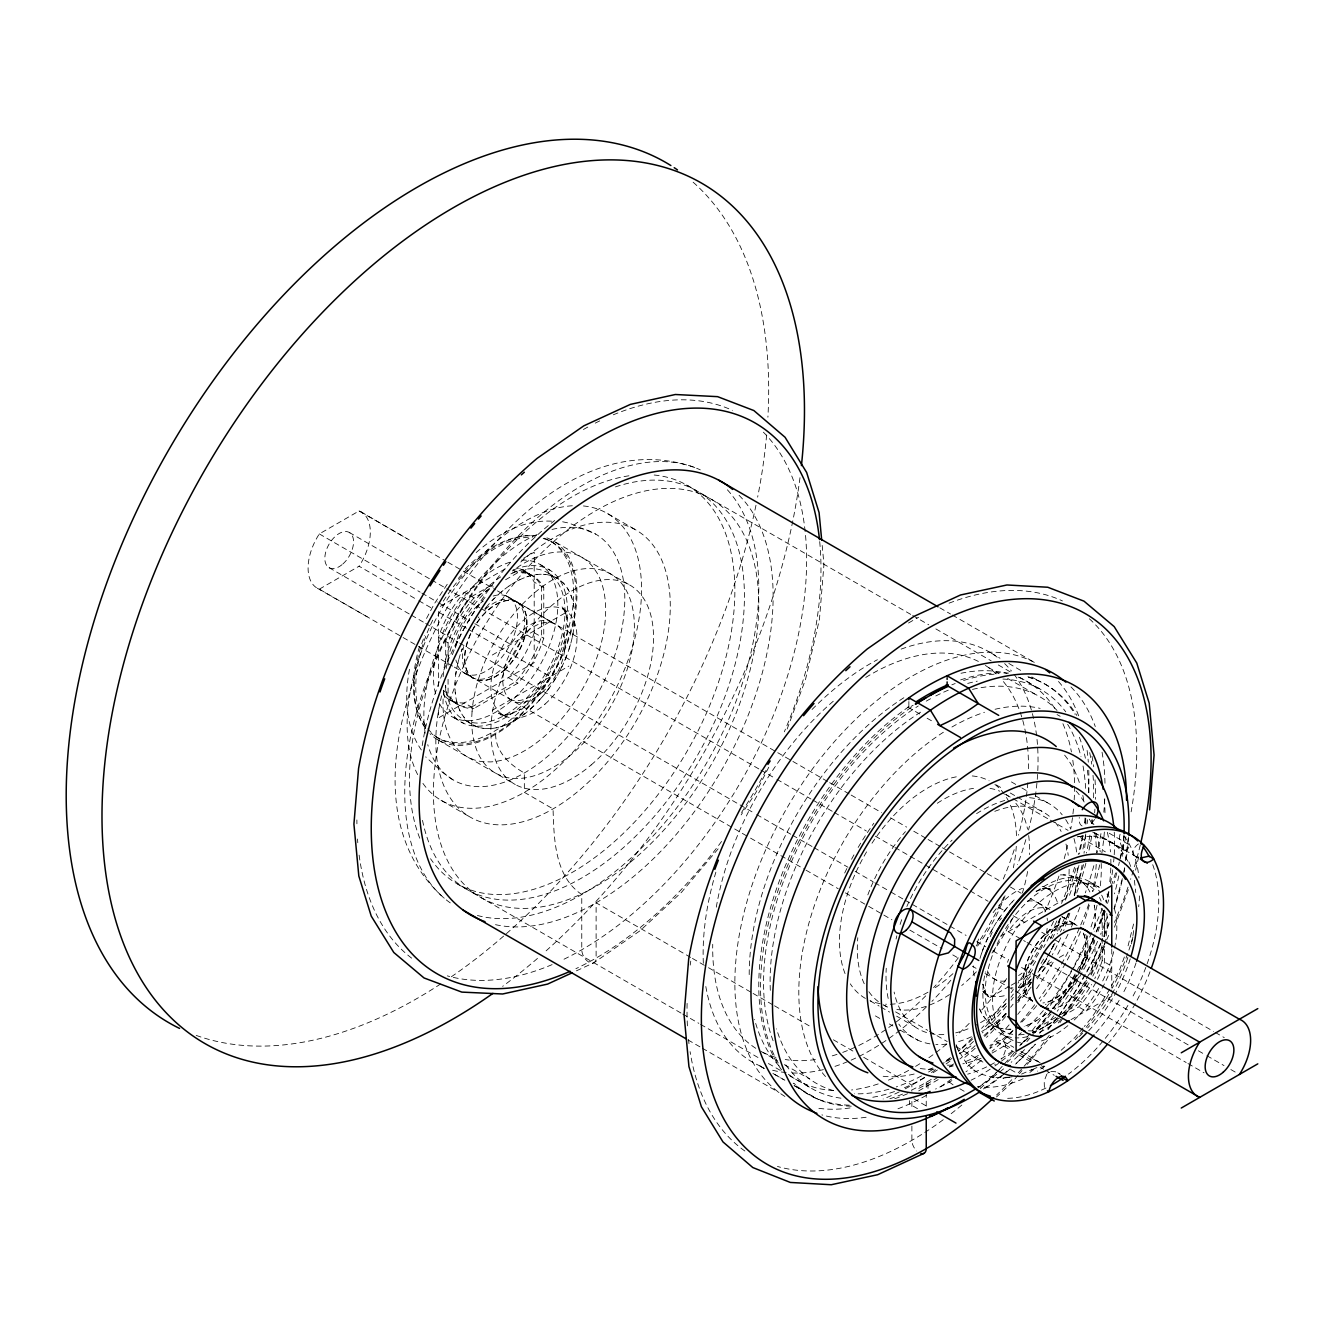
<?xml version="1.0" encoding="UTF-8"?>
<svg xmlns="http://www.w3.org/2000/svg" width="1324" height="1324" viewBox="0 0 1324 1324"><rect width="100%" height="100%" fill="white"/><g stroke="black" fill="none" stroke-linecap="round" stroke-linejoin="round"><path stroke-width="0.75" stroke-dasharray="5 3.75" d="M908.876 701.521L908.86 707.695L913.163 705.212M454.976 685.104L455.042 682.522M1128.164 838.39L1125.003 864.622M574.401 622.115L573.987 626.682M1095.08 923.656L1094.849 926.403M443.821 690.234L443.077 699.85A115.039 66.415 -60 0 0 467.455 756.964L473.446 759.612A115.701 66.812 -60 0 0 483.343 761.747L490.443 761.912A115.006 66.399 -60 0 0 582.792 688.53A115.006 66.399 -60 0 0 597.107 573.027L593.185 567.202A115.039 66.415 -60 0 0 512.322 571.008M1043.924 1065.77L1043.676 1067.061L1041.276 1065.688M1120.087 834.286C1117.572 840.558 1124.821 858.813 1129.786 845.093L1108.287 832.68M455.754 674.297L456.184 671.4M1123.811 872.797L1124.705 866.657M573.06 633.153L572.2 637.489M409.48 669.315C404.399 696.275 405.243 726.644 421.346 749.947M1135.611 870.133L1138.839 856.28M1133.592 924.003L1127.171 949.424M457.74 663.605L458.634 660.014M1122.322 878.689L1113.732 909.72M570.379 644.656L568.972 649.273M1090.877 946.23L1090.016 948.994M981.614 953.313L983.285 948.613M461.182 651.722L461.513 650.779M1109.115 922.729L1101.634 941.215M461.844 649.852L462.192 648.909M787.151 729.011L805.489 679.543L819.457 619.268L823.958 564.454L821.89 542.211M1114.46 927.214L1128.561 889.165M1124.374 956.987L1119.459 970.227L1110.72 987.423M566.622 655.843L564.703 660.56M1087.021 957.434L1085.862 960.264M985.983 942.009L988.134 937.309M1100.79 943.052L1092.416 961.423L1076.412 989.822L1058.174 1016.617M426.543 618.44L434.123 604.108L448.207 582.792M562.137 666.204L559.291 671.798M1081.509 969.664L1081.973 968.738M768.731 767.291L755.905 792.563L741.159 814.872M1090.612 974.133L1107.112 941.645M1109.843 989.144L1092.085 1017.229L1084.273 1026.481M990.981 931.715L994.059 926.27M556.212 677.259L552.952 682.505L553.515 681.645M1076.445 978.8L1074.823 981.432M997.32 921.008L1000.779 915.943M1059.928 1022.641L1063.338 1017.494M1064.463 1015.773L1086.028 983.153M478.278 617.795L478.858 616.951M549.51 687.57L545.852 692.452M1069.66 989.045L1067.839 991.511M1046.837 1074.161L1044.189 1081.029L1044.421 1089.073M1004.419 911.061L1008.226 906.41M484.915 608.825L486.189 607.269M1048.111 1028.93L1056.916 1018.156M718.121 848.883L681.43 892.376L640.154 930.673L594.029 962.68L574.136 971.899M1018.106 1075.204L1011.553 1082.982L996.509 1096.934M1019.414 1073.665L1022.029 1070.553M1027.275 1064.331L1050.859 1036.378M1082.966 1028.036L1075.154 1037.288L1060.59 1050.809M542.062 697.103L538.156 701.455M1062.162 998.511L1060.226 1000.696M1012.115 902.058L1014.134 899.906M492.081 600.633L494.249 598.415M1016.534 1063.189L1035.203 1044.173M533.82 705.874L530.163 709.25M1047.615 1073.284L1048.111 1072.837A10.145 8.275 64.6 0 1 1048.641 1072.44M1053.838 1007.233L1052.381 1008.59A84.571 48.839 -60 0 0 1077.786 976.5M476.16 552.555C497.294 534.102 524.486 518.876 553.399 521.325M1029.857 1072.44L1034.276 1069.147M500.82 592.341L503.004 590.521M1001.54 1075.7L982.54 1089.569M1003.046 1074.459L1009.037 1069.444M1138.475 843.951C1133.741 846.814 1129.19 855.652 1137.184 857.786M525.032 713.52L522.037 715.754M1045.033 1014.763L1042.799 1016.418M508.962 586.069L511.163 584.596M1035.98 1068.054L1036.94 1067.475M516.194 719.627L513.298 721.299M1036.957 1020.291L1034.789 1021.549M415.008 644.407L319.316 589.163A43.973 25.388 -60 0 1 319.316 533.92L359.069 510.965L446.205 561.277M319.316 589.163L359.069 566.225L417.159 599.755M440.28 606.392L505.851 568.526M523.559 558.298L534.201 552.158L534.201 662.662L438.509 717.906L438.509 707.661M471.609 596.594L493.538 583.934M512.719 572.845L515.45 571.273A74.475 42.997 -60 0 1 541.384 586.234L541.367 636.861A74.475 42.997 -60 0 1 515.45 681.827L471.609 707.082M448.075 665.144L448.075 642.868A74.425 42.964 -60 0 1 473.992 597.968L493.289 586.83M505.569 579.747L517.849 572.647A74.425 42.964 -60 0 1 543.767 587.608L543.767 638.251A74.425 42.964 -60 0 1 517.849 683.151L473.992 708.456L464.426 702.928A74.442 42.98 -60 0 1 442.382 693.809M492.296 655.032L568.84 610.844M492.296 710.276L568.84 666.088M1000.547 936.134L1066.416 898.119M989.872 997.551L1009.451 986.248M1011.238 985.221L1016.584 982.143M1018.355 981.101L1030.817 973.918M1039.721 968.771L1052.183 961.588M1059.299 957.467L1066.416 953.363M918.707 1090.877L939.064 1079.126M1028.318 1030.8A74.425 42.964 -60 0 0 1032.422 1030.866L1058.737 1015.674M1060.491 1014.664L1076.28 1005.545A74.425 42.964 -60 0 0 1091.572 984.444M1059.481 1018.007L1034.822 1032.24A74.475 42.997 -60 0 1 1032.472 1032.306M1062.229 1016.418L1078.679 1006.935A74.475 42.997 -60 0 0 1104.597 962.035L1104.597 946.213M1071.017 1019.646L1111.763 996.111L1111.763 989.971M517.701 580.773L519.935 579.664M1031.082 1070.239L1036.096 1067.789M1036.063 891.184L1045.199 888.454L1042.551 888.619L1050.246 888.867L1045.116 887.99L1051.802 890.39L1046.159 887.924M508.085 723.897L504.295 725.453M1021.549 1074.112L1032.356 1069.362M1028.086 1024.892L1025.819 1025.819M526.753 576.867L528.739 576.221M498.784 727.19L496.119 727.803M1050.826 1071.53L1055.394 1071.712L1060.574 1074.376M1077.239 836.867L1084.654 835.709L1081.327 836.172M1012.215 1076.76L1002.93 1078.216L1007.994 1077.471M535.393 574.715L537.362 574.467M1078.001 836.619L1094.733 836.255L1093.773 836.089L1107.526 839.979L1114.063 843.818L1113.252 843.206L1121.776 851.067L1121.13 850.256L1129.703 864.076M1009.699 1077.223L992.95 1077.587L993.976 1077.736L980.256 1073.88L973.736 1070.024L974.514 1070.62L965.974 1062.742L966.603 1063.52L958.046 1049.7M490.84 728.514L488.225 728.63M1010.94 1029.211L1008.971 1029.278M1063.354 874.916L1065.903 875.081M543.237 574.285L545.14 574.417M483.128 728.283L480.662 727.836M1003.261 1028.847L1001.424 1028.483M1138.657 857.786L1135.198 856.645M562.65 521.788L569.303 523.179L595.75 534.118M1137.299 857.489L1136.224 857.125M1070.818 875.975L1073.152 876.703M550.652 575.493L552.406 576.056M694.835 467.554C590.008 430.813 494.895 528.044 445.708 610.182C398.656 693.859 361.104 824.538 444.219 898.202M473.76 725.37L475.978 726.38M994.523 1026.017L996.178 1026.795M506.86 716.797L498.469 713.123L505.156 715.523L500.025 714.662L507.737 714.894L505.073 715.059L513.232 713.222L511.047 713.785L520.531 709.416L518.876 710.276L528.508 703.623L538.024 694.736L537.312 695.448L553.515 673.386L559.837 660.726L566.804 637.473L567.797 625.573L567.864 627.444L566.953 617.216L567.533 619.4L564.769 610.662L565.96 613.062L561.806 606.673L567.235 612.433L561.873 608.08L563.71 609.388M1040.134 1062.758L1033.018 1058.935L1039.836 1062.593M524.916 571.405L526.472 572.365L522.715 570.181L531.603 575.328L527.829 573.143L529.352 573.971M527.829 573.143L531.073 574.914M448.819 699.304L457.177 704.02L453.404 701.836L455.125 702.912M761.101 1051.438L777.221 1060.574M784.387 1064.645L809.477 1078.878M988.449 667.511L998.908 673.469M1007.614 678.434L1037.238 695.315M889.364 1023.965L892.922 1025.984M900.039 1030.039L917.846 1040.168M507.522 596.495L515.516 601.079M317.313 588.22L367.162 616.785M774.954 1074.608L783.907 1079.739M794.665 1085.895L801.831 1089.983M772.918 1073.433L785.248 1080.483M794.052 1085.514L818.712 1099.615M1005.859 794.582L1011.188 797.644M1012.976 798.67L1048.525 819.126M1050.296 820.152L1068.071 830.38M1080.516 837.529L1105.391 851.862M556.825 578.075L558.844 579.333M1077.587 878.722L1088.129 884.813M883.091 1004.684L888.437 1007.763M895.57 1011.867L927.661 1030.304M929.431 1031.33L947.256 1041.591M956.176 1046.705L982.904 1062.08M939.825 607.832L950.516 614.005M952.304 615.031L1034.375 662.414M686.626 485.014L910.895 614.485M912.683 615.528L928.736 624.796M935.869 628.917L991.179 660.841M998.313 664.962L1010.808 672.178M1019.728 677.325L1041.21 689.721M607.65 513.646L636.364 530.229M907.817 707.099L920.097 714.182M927.114 718.237L934.132 722.292M1091.572 823.032L1093.955 824.405M1011.42 781.921L1020.142 786.952M1021.88 787.962L1028.731 791.918M1094.501 832.614L1138.557 858.051M1092.664 832.084L1124.241 850.322M996.26 784.917L1003.278 788.972M1010.295 793.01L1015.558 796.055M1017.312 797.065L1041.872 811.248M628.37 584.232L553.151 540.771M550.486 541.185L552.886 542.575M540.407 564.686L549.99 570.214M1089.851 881.9L1099.417 887.428M548.268 573.127L557.834 578.654M513.067 569.883L517.849 572.647M543.767 587.608L534.201 582.097A74.442 42.98 -60 0 0 516.211 567.748M1102.793 910.366L1105.788 912.087M517.154 602.039L555.435 624.134M1037.884 902.687L1050.064 909.704M1062.245 916.738L1076.164 924.781M447.909 562.27L461.579 570.164M463.301 571.157L495.755 589.892M497.476 590.885L775.963 751.668M777.751 752.694L827.864 781.64M829.652 782.666L849.346 794.036M851.133 795.062L881.569 812.638M890.506 817.802L906.626 827.103M913.775 831.24L926.304 838.473M928.091 839.499L940.636 846.731M942.423 847.774L947.785 850.869M949.573 851.895L985.37 872.566M987.158 873.608L1001.49 881.867M1010.427 887.03L1021.168 893.237M1030.122 898.4L1048.012 908.744A43.957 25.371 -60 0 0 1008.259 931.748L1025.372 941.546M1061.683 916.622L1077.074 925.509M473.992 597.968L464.426 592.44A74.442 42.98 -60 0 0 438.492 637.341L448.075 642.868M534.201 632.723L543.767 638.251M1102.197 938.385L1102.197 960.661L1111.763 966.189A74.442 42.98 -60 0 1 1085.846 1011.073L1076.28 1005.545M349.288 532.463L429.803 578.952M431.591 579.978L479.9 607.865M481.704 608.908L759.033 769.029M760.82 770.055L775.136 778.33M776.923 779.356L810.933 798.984M812.721 800.01L832.399 811.38M834.186 812.406L866.393 831.009M875.346 836.172L893.237 846.499M895.024 847.542L923.656 864.059M925.443 865.102L968.39 889.894M970.178 890.92L988.068 901.247M998.809 907.453L1005.959 911.591M1013.125 915.711L1027.424 923.986M1041.74 932.245L1052.481 938.451M1054.268 939.477L1213.512 1031.413M1215.3 1032.455L1224.253 1037.619M319.316 533.92L420.138 592.126M421.843 593.102L437.218 601.99M438.939 602.966L469.689 620.724M474.819 623.687L510.7 644.407A43.99 25.404 -60 0 1 550.453 621.452M1027.076 942.539L1040.747 950.433M418.864 600.748L430.83 607.65M439.369 612.582L466.71 628.37M468.415 629.347L550.436 676.713L549.758 677.739A43.99 25.404 -60 0 1 514.44 700.562A43.742 25.255 -60 0 1 510.7 699.651M1188.141 1044.884L1048.012 963.988A43.957 25.371 -60 0 1 1036.096 977.939M1198.386 1050.793L1203.516 1053.755M1206.925 1055.725L1224.021 1065.588M1230.857 1069.544L1235.971 1072.506M329.097 567.682L409.613 614.171M411.4 615.197L423.928 622.429M425.716 623.455L457.922 642.057M459.709 643.083L754.945 813.532M756.732 814.574L790.726 834.203M792.53 835.229L812.208 846.599M813.995 847.625L847.989 867.253M855.155 871.391L873.046 881.718M874.833 882.76L889.149 891.019M890.936 892.045L903.464 899.277M905.252 900.32L910.614 903.415M912.401 904.441L948.183 925.112M949.987 926.138L966.09 935.439M976.814 941.629L985.768 946.809M992.917 950.93L1007.233 959.205M1021.549 967.463L1030.502 972.627M1032.29 973.653L1186.172 1062.51M1187.959 1063.536L1204.062 1072.837M508.284 677.623L517.849 683.151M418.434 646.377L452.593 666.104M454.314 667.097L748.755 837.082M750.543 838.125L804.231 869.123M806.018 870.166L838.241 888.752M845.407 892.889L866.872 905.285M868.676 906.328L891.929 919.766M909.836 930.093L942.059 948.696M952.784 954.902L958.162 957.997M972.478 966.255L976.053 968.324M985.006 973.488L1032.207 1000.745M443.292 690.731L448.075 693.495A74.425 42.964 -60 0 0 473.992 708.456M1032.422 1030.866L1035.418 1032.588M465.303 720.388L474.869 725.916M995.598 1026.547L1005.164 1032.075M454.132 717.84L463.698 723.367M1003.559 1035.054L1013.141 1040.581M1003.062 1041.177L1013.737 1047.334M1020.854 1051.438L1038.529 1061.666M1005.429 1044.984L1012.595 1049.121M1019.778 1053.275L1034.11 1061.55M996.111 1041.723L1033.117 1063.089M1040.168 1067.161L1043.693 1069.196M1045.464 1070.206L1054.268 1075.303M436.572 737.154L438.972 738.544M1010.642 1069.577L1017.808 1073.714M438.128 740L515.301 784.553M870.315 1000.961L879.086 1006.025M880.841 1007.034L889.612 1012.099M896.629 1016.153L914.172 1026.282M875.412 1015.905L880.642 1018.934M953.081 1084.869L947.703 1080.814M959.817 1088.758L966.553 1092.648M441.041 800.275L469.739 816.858M690.665 957.401L596.114 902.803L596.114 958.046A10.145 5.859 60 0 1 588.932 962.2A10.145 5.859 60 0 1 581.766 949.771L581.766 894.528C554.442 876.107 554.011 838.473 553.051 808.898L524.337 792.315L524.337 772.984C510.137 764.991 495.54 751.933 495.639 734.307M692.452 958.427L706.718 966.669M708.506 967.695L751.32 992.421M753.108 993.447L772.736 1004.784M774.507 1005.81L810.189 1026.414M833.392 1039.803L854.791 1052.15M863.711 1057.313L911.888 1085.117L911.888 1091.257M913.874 1098.788L927.909 1106.897M917.499 1108.668L909.439 1104.001L909.439 1100.608M680.983 1013.042L457.756 884.151M682.754 1014.068L698.824 1023.336M700.595 1024.379L759.48 1058.356M768.4 1063.52L780.879 1070.719M789.799 1075.866L811.298 1088.278M688.017 1039.952L700.495 1047.152M702.283 1048.194L778.992 1092.482M1035.451 795.807L1050.577 804.545M464.757 673.337L471.543 677.259M361.071 511.908L406.915 538.587M991.13 653.063L999.984 658.243M1008.822 663.44L1022.989 671.764M1031.826 676.945L1038.91 681.115M1057.826 1072.788L1059.663 1074.095M452.94 779.803L442.63 772.438L425.699 756.881M984.046 992.537L988.416 995.449L983.037 991.08L988.465 996.84L984.311 990.451L985.503 992.851L982.739 984.113L983.335 986.297M1078.564 879.285L1079.606 879.997M990.451 1023.485L988.598 1021.979M469.706 722.838L468.299 721.712M562.568 582.361L564.256 584.116M1083.33 883.009L1084.604 884.316M1123.861 850.025L1122.222 847.625M985.221 1018.454L983.699 1016.451M464.459 717.807L463.317 716.317M567.284 588.104L568.608 590.322M1088.047 888.768L1089.04 890.407M981.067 1012.049L979.892 1009.55M460.305 711.402L459.428 709.565M956.458 1045.811L958.775 1051.67L955.779 1043.626M570.925 595.32L571.902 598.117M1128.975 861.957L1130.713 866.475M457.194 703.309L456.614 701.108M573.242 603.248L573.788 606.359M1094.319 905.583L1094.551 907.023M1134.387 880.328L1135.76 892.525M455.406 694.107L455.257 692.502M574.451 612.813L574.55 616.09M1095.196 913.461L1095.296 915.927M1111.763 949.043L1111.763 987.919M1104.597 936.713L1104.597 911.409A74.475 42.997 -60 0 0 1104.1 910.498M1102.197 936.349L1102.197 910.018A74.425 42.964 -60 0 0 1101.204 908.214M927.992 1083.363L927.992 1092.581M926.237 1082.353L926.237 1090.397M926.237 1092.399L926.237 1106.467M911.888 1101.485L911.888 1109.678M911.888 1126.045L911.888 1140.361A10.145 5.859 60 0 0 916.738 1151.019M448.075 679.311L448.075 693.495M445.692 641.478L445.692 666.799M445.692 685.782L445.692 692.121A74.475 42.997 -60 0 0 471.543 707.165M438.509 611.506L438.509 689.258M799.994 477.65A496.732 286.778 -60 0 1 543.701 952.982M537.494 958.411A496.732 286.778 -60 0 1 502.64 986.347M693.131 182.199A496.732 286.778 -60 0 1 767.903 417.209M766.613 435.017A496.732 286.778 -60 0 1 757.642 497.145M755.987 505.255A496.732 286.778 -60 0 1 450.623 977.278M440.71 983.914A496.732 286.778 -60 0 1 196.051 1035.351M1106.963 894.097A87.963 50.792 -60 0 1 1109.231 897.192M1114.312 908.446A87.963 50.792 -60 0 1 1102.362 981.63M1098.622 988.515A87.963 50.792 -60 0 1 1073.582 1020.605M1067.856 1025.67A87.963 50.792 -60 0 1 1041.425 1040.945M1021.019 1042.964A87.963 50.792 -60 0 1 1017.362 1042.137M1010.659 1039.307A87.963 50.792 -60 0 1 1010.659 937.74A87.963 50.792 -60 0 1 1098.622 886.948M1036.212 891.631A87.963 50.792 -60 0 1 1099.665 891.664M1101.651 895.107A87.963 50.792 -60 0 1 1104.315 901.528M1106.831 913.428A87.963 50.792 -60 0 1 1092.796 976.102M1089.056 982.987A87.963 50.792 -60 0 1 1062.593 1016.402M1058.29 1020.142A87.963 50.792 -60 0 1 1037.685 1033.183M1027.54 1036.626A87.963 50.792 -60 0 1 1015.26 1037.851M1011.437 1037.437A87.963 50.792 -60 0 1 985.387 971.816M1012.744 1034.358A84.571 48.839 -60 0 1 1002.781 933.188A84.571 48.839 -60 0 1 1095.378 891.217M1099.466 897.506A84.571 48.839 -60 0 1 1101.105 901.114M1103.802 910.631A84.571 48.839 -60 0 1 1103.802 936.763A223.276 128.908 -60 0 0 1108.949 924.053M1102.031 945.733A84.571 48.839 -60 0 1 1090.264 976.731M1087.352 982.011A84.571 48.839 -60 0 1 1061.914 1014.134M1057.777 1017.742A84.571 48.839 -60 0 1 1032.356 1032.422M1024.164 1034.375A84.571 48.839 -60 0 1 1016.402 1034.756M1060.342 874.916A84.571 48.839 -60 0 1 1089.9 891.979M1094.22 905.103A84.571 48.839 -60 0 1 1094.22 931.235M1092.879 938.402A84.571 48.839 -60 0 1 1080.698 971.204M1046.821 1013.356A84.571 48.839 -60 0 1 1024.18 1026.414M1010.659 1029.245A84.571 48.839 -60 0 1 979.462 1008.557M979.975 958.46A84.571 48.839 -60 0 1 1014.598 899.443M1042.17 886.319A60.887 35.152 -60 0 1 1057.677 903.167M1059.316 919.783A60.887 35.152 -60 0 1 1057.677 931.186M1053.656 944.36A60.887 35.152 -60 0 1 1050.842 950.93M1046.804 958.609A60.887 35.152 -60 0 1 1039.638 969.416M1031.413 978.933A60.887 35.152 -60 0 1 1019.43 988.846M1004.237 995.747A60.887 35.152 -60 0 1 981.895 990.733M974.282 975.887A60.887 35.152 -60 0 1 973.306 965.891M977.195 942.986A60.887 35.152 -60 0 1 978.568 939.014M993.083 912.633A60.887 35.152 -60 0 1 1022.492 888.272M1027.225 901.114A43.973 25.388 -60 0 1 1045.497 911.657M1047.152 918.144A43.973 25.388 -60 0 1 1047.383 920.561M1047.152 928.372A43.973 25.388 -60 0 1 1018.586 975.573M1005.495 980.952A43.973 25.388 -60 0 1 986.529 968.374M990.203 936.713A43.973 25.388 -60 0 1 992.868 931.086M999.554 920.528A43.973 25.388 -60 0 1 1001.457 918.111M1083.777 933.751A43.973 25.388 -60 0 1 1079.54 970.277M1076.627 975.821A43.973 25.388 -60 0 1 1045.877 1002.649M1032.654 1001.209A43.973 25.388 -60 0 1 1032.654 950.433A43.973 25.388 -60 0 1 1076.627 925.046M1130.233 958.841A113.334 65.439 -60 0 1 1088.725 1030.734M1085.663 934.43A43.973 25.388 -60 0 1 1082.784 968.969M1078.746 977.046A43.973 25.388 -60 0 1 1045.298 1004.337M1032.604 1000.911A43.973 25.388 -60 0 1 1034.756 951.642A43.973 25.388 -60 0 1 1076.346 925.145M1133.642 930.623A113.334 65.439 -60 0 1 1131.408 943.946M1127.833 957.451A113.334 65.439 -60 0 1 1087.55 1028.02M1082.635 1033.216A113.334 65.439 -60 0 1 1078.911 1036.874M1083.264 933.056A43.973 25.388 -60 0 1 1076.346 975.656A43.973 25.388 -60 0 1 1042.915 1002.963M1032.372 1001.043A43.973 25.388 -60 0 1 1032.372 950.268A43.973 25.388 -60 0 1 1076.346 924.88M1102.197 960.661A74.425 42.964 -60 0 1 1094.749 978.585M1007.514 962.3A74.425 42.964 -60 0 1 1008.607 959.321M1092.846 938.567A43.973 25.388 -60 0 1 1089.42 974.348M1086.507 980.141A43.973 25.388 -60 0 1 1052.58 1008.474M359.069 510.965A43.973 25.388 -60 0 1 359.069 566.225M1030.833 982.06A43.957 25.371 -60 0 1 1017.808 987.671M1013.026 987.952A43.957 25.371 -60 0 1 1011.172 987.737M1123.877 835.825A148.851 85.944 -60 0 1 1138.971 877.977M1139.484 895.885A148.851 85.944 -60 0 1 1138.706 906.708M1132.947 936.929A148.851 85.944 -60 0 1 1112.21 988.184M1108.751 994.374A148.851 85.944 -60 0 1 1075.303 1039.704M1044.835 1066.267A148.851 85.944 -60 0 1 1037.337 1071.149M1023.071 1078.746A148.851 85.944 -60 0 1 977.426 1086.507M1152.724 864.704A148.851 85.944 -60 0 1 1133.013 996.111M1127.899 1005.413A148.851 85.944 -60 0 1 1068.435 1074.112M1045.96 1088.014A148.851 85.944 -60 0 1 1004.668 1098.308M1136.058 962.879A121.791 70.321 -60 0 1 1123.331 992.752M1119.144 1000.365A121.791 70.321 -60 0 1 1095.13 1033.763M1005.744 794.301A121.791 70.321 -60 0 1 1008.507 796.221M1015.872 803.32A121.791 70.321 -60 0 1 1027.573 829.188M1028.665 835.543A121.791 70.321 -60 0 1 1029.41 854.592M1027.573 871.473A121.791 70.321 -60 0 1 1022.376 893.021M1012.364 918.707A121.791 70.321 -60 0 1 991.014 954.323M976.384 971.766A121.791 70.321 -60 0 1 961.721 985.519M949.573 994.556A121.791 70.321 -60 0 1 896.861 1009.451M887.03 1006.637A121.791 70.321 -60 0 1 883.985 1005.197M878.342 1001.606A121.791 70.321 -60 0 1 868.842 991.693M864.258 983.765A121.791 70.321 -60 0 1 857.803 937.723M867.832 894.892A121.791 70.321 -60 0 1 905.417 831.621M937.276 803.271A121.791 70.321 -60 0 1 973.521 788.359M989.988 788.376A121.791 70.321 -60 0 1 999.819 791.206M1029.542 797.71A135.329 78.133 -60 0 1 1062.196 814.806M1065.688 819.573A135.329 78.133 -60 0 1 1070.735 829.155A230.062 132.83 -60 0 0 1073.764 805.687M1073.979 838.506A135.329 78.133 -60 0 1 1076.842 854.278M1077.372 867.75A135.329 78.133 -60 0 1 1074.244 895.669M1069.842 913.13A135.329 78.133 -60 0 1 1063.635 930.755M1060.689 937.773A135.329 78.133 -60 0 1 1052.199 955.018M1049.353 960.082A135.329 78.133 -60 0 1 1035.699 981.034M1031.115 987.108A135.329 78.133 -60 0 1 1017.676 1002.616M1006.025 1013.836A135.329 78.133 -60 0 1 981.696 1031.512M971.468 1036.775A135.329 78.133 -60 0 1 956.375 1042.187M946.66 1044.057A135.329 78.133 -60 0 1 935.836 1044.471M929.961 1043.842A135.329 78.133 -60 0 1 898.831 1024.097M888.189 998.478A135.329 78.133 -60 0 1 886.253 968.241M976.582 813.631A135.329 78.133 -60 0 1 1005.363 800.292M1076.015 790.941A162.389 93.756 -60 0 1 1084.373 802.377M1091.87 820.053A162.389 93.756 -60 0 1 1092.962 823.991M1094.849 833.077A162.389 93.756 -60 0 1 1096.504 852.838M1096.222 864.34A162.389 93.756 -60 0 1 1092.614 891.3M1089.288 905.235A162.389 93.756 -60 0 1 1083.131 924.615M1080.45 931.649A162.389 93.756 -60 0 1 1040.283 1001.209M1036.725 1005.611A162.389 93.756 -60 0 1 1021.83 1022.078M1012.728 1030.751A162.389 93.756 -60 0 1 989.889 1048.542M978.419 1055.443A162.389 93.756 -60 0 1 965.361 1061.683M953.297 1065.886A162.389 93.756 -60 0 1 949.341 1066.912M933.999 1069.163A162.389 93.756 -60 0 1 919.617 1068.402M1107.311 832.283A162.389 93.756 -60 0 1 1110.455 851.911M1110.836 859.243A162.389 93.756 -60 0 1 1109.711 882.545M1108.254 892.707A162.389 93.756 -60 0 1 1106.219 903.051M1104.564 910.018A162.389 93.756 -60 0 1 1097.48 932.89M1094.799 939.941A162.389 93.756 -60 0 1 1054.649 1009.5M1051.074 1013.903A162.389 93.756 -60 0 1 1033.614 1032.919M1028.4 1037.851A162.389 93.756 -60 0 1 1020.456 1044.768M1012.397 1051.107A162.389 93.756 -60 0 1 1000.961 1058.935M994.407 1062.824A162.389 93.756 -60 0 1 967.645 1074.161M1089.321 819.126A148.851 85.944 -60 0 1 1091.787 823.528M1095.924 833.259A148.851 85.944 -60 0 1 1100.227 851.845M1101.204 863.38A148.851 85.944 -60 0 1 1100.227 886.451M1097.05 905.235A148.851 85.944 -60 0 1 1090.513 928.389M1087.832 935.82A148.851 85.944 -60 0 1 1027.143 1027.474M1021.35 1032.67A148.851 85.944 -60 0 1 1018.421 1035.153M1011.023 1040.962A148.851 85.944 -60 0 1 990.038 1054.119M981.067 1058.257A148.851 85.944 -60 0 1 962.813 1063.817M952.32 1065.108A148.851 85.944 -60 0 1 947.256 1065.158M989.839 1048.029A13.538 7.812 -60 0 1 1003.758 1041.723A13.538 7.812 -60 0 1 1001.275 1059.084M995.416 1064.182A13.538 7.812 -60 0 1 994.738 1064.496M1094.6 819.44A13.538 7.812 -60 0 1 1090.264 824.14M1082.072 825.977A13.538 7.812 -60 0 1 1079.292 817.504M1150.026 971.733A148.851 85.944 -60 0 1 1108.685 1042.766M1028.351 677.276A236.814 136.72 -60 0 1 1076.826 715.473M1091.969 756.153A236.814 136.72 -60 0 1 1093.74 766.795M1095.014 779.786A236.814 136.72 -60 0 1 1095.362 799.282M1094.915 809.163A236.814 136.72 -60 0 1 1094.634 812.754M1091.621 836.636A236.814 136.72 -60 0 1 1088.659 851.729M1085.912 863.165A236.814 136.72 -60 0 1 1076.379 893.965M1068.865 913.212A236.814 136.72 -60 0 1 1060.441 931.864M1053.672 945.22A236.814 136.72 -60 0 1 1035.633 975.987M1031.512 982.243A236.814 136.72 -60 0 1 1018.52 1000.398M1005.611 1016.534A236.814 136.72 -60 0 1 986.512 1037.387M975.176 1048.294A236.814 136.72 -60 0 1 963.591 1058.406M938.236 1077.091A236.814 136.72 -60 0 1 916.043 1089.768M907.552 1093.723A236.814 136.72 -60 0 1 894.064 1098.953M851.266 1106.169A236.814 136.72 -60 0 1 793.937 1083.28M778.247 1063.006A236.814 136.72 -60 0 1 913.064 706.04M951.824 684.856A236.814 136.72 -60 0 1 955.2 683.515M963.591 680.519A236.814 136.72 -60 0 1 997.551 673.966M1070.967 686.924A250.352 144.548 -60 0 1 1095.279 726.562M1102.048 752.197A250.352 144.548 -60 0 1 1104.977 783.659M1104.762 798.902A250.352 144.548 -60 0 1 1103.819 812.158M1100.972 833.59A250.352 144.548 -60 0 1 1097.033 853.103M1093.856 865.681A250.352 144.548 -60 0 1 1085.332 892.839M1079.871 907.321A250.352 144.548 -60 0 1 1071.364 927.114M1068.005 934.248A250.352 144.548 -60 0 1 1056.105 957.103M1053.159 962.283A250.352 144.548 -60 0 1 1036.311 989.144M1030.684 997.237A250.352 144.548 -60 0 1 1017.726 1014.416M1009.103 1024.859A250.352 144.548 -60 0 1 989.856 1045.811M977.873 1057.346A250.352 144.548 -60 0 1 965.626 1068.021M951.625 1078.944A250.352 144.548 -60 0 1 937.475 1088.659M926.188 1095.445A250.352 144.548 -60 0 1 895.669 1109.644M866.128 1117.241A250.352 144.548 -60 0 1 821.906 1114.891M1128.528 836.95A223.276 128.908 -60 0 1 1125.979 860.534M1124.705 868.081A223.276 128.908 -60 0 1 1124.026 871.639M1122.14 880.559A223.276 128.908 -60 0 1 1114.676 907.685M1100.741 943.962A223.276 128.908 -60 0 1 1047.946 1029.691M1035.351 1044.255A223.276 128.908 -60 0 1 1015.541 1064.115M1010.096 1068.981A223.276 128.908 -60 0 1 982.309 1090.215M1123.96 835.61A216.524 125.002 -60 0 1 1122.123 856.38M1118.797 875.909A216.524 125.002 -60 0 1 1114.494 893.832M1107.344 916.721A216.524 125.002 -60 0 1 1100.575 934.33M1097.596 941.347A216.524 125.002 -60 0 1 1057.247 1011.222M1053.821 1015.806A216.524 125.002 -60 0 1 1038.364 1034.805M1024.561 1049.618A216.524 125.002 -60 0 1 1011.188 1062.311M1003.592 1068.832A216.524 125.002 -60 0 1 978.866 1086.921M1104.315 799.017A216.524 125.002 -60 0 1 1105.01 815.435M1104.365 832.002A216.524 125.002 -60 0 1 1101.849 853.07M1099.665 864.853A216.524 125.002 -60 0 1 1092.83 891.565M1088.824 903.911A216.524 125.002 -60 0 1 1039.224 998.627M1034.689 1004.751A216.524 125.002 -60 0 1 1020.44 1022.343M1013.026 1030.635A216.524 125.002 -60 0 1 992.04 1051.256M981.398 1060.276A216.524 125.002 -60 0 1 965.941 1071.761M951.923 1080.599A216.524 125.002 -60 0 1 935.555 1089.04M825.531 1076.578A216.524 125.002 -60 0 1 814.723 904.54A216.524 125.002 -60 0 1 944.111 731.775M951.923 727.025A216.524 125.002 -60 0 1 984.46 712.279M995.052 709.283A216.524 125.002 -60 0 1 1040.134 708.39M1057.032 714.596A216.524 125.002 -60 0 1 1060.176 716.317M1064.612 755.127A189.448 109.379 -60 0 1 1080.45 786.026M1082.817 795.36A189.448 109.379 -60 0 1 1084.224 803.238M1085.73 819.208A189.448 109.379 -60 0 1 1085.879 826.474M1085.73 833.921A189.448 109.379 -60 0 1 1084.025 853.202M1082.105 865.118A189.448 109.379 -60 0 1 1074.327 895.967M1068.154 913.593A189.448 109.379 -60 0 1 1061.567 929.382M1054.93 943.234A189.448 109.379 -60 0 1 1037.553 973.322M1031.098 982.871A189.448 109.379 -60 0 1 1017.312 1001.06M1006.323 1013.77A189.448 109.379 -60 0 1 983.5 1035.914M970.972 1045.927A189.448 109.379 -60 0 1 958.295 1054.649M951.923 1058.505A189.448 109.379 -60 0 1 942.357 1063.635M932.857 1067.938A189.448 109.379 -60 0 1 925.311 1070.785M914.172 1074.029A189.448 109.379 -60 0 1 879.484 1075.767M844.679 873.029A189.448 109.379 -60 0 1 847.178 867.849M851.564 859.259A189.448 109.379 -60 0 1 854.328 854.179M858.151 847.459A189.448 109.379 -60 0 1 873.84 823.197M1114.245 832.217A189.448 109.379 -60 0 1 1113.633 861.957M1112.723 869.769A189.448 109.379 -60 0 1 1110.422 883.704M1108.767 891.499A189.448 109.379 -60 0 1 1106.136 901.992M1103.587 910.78A189.448 109.379 -60 0 1 1095.478 933.685M1093.326 938.964A189.448 109.379 -60 0 1 1079.126 968.341M1075.353 975.093A189.448 109.379 -60 0 1 1032.521 1033.034M1027.441 1038.297A189.448 109.379 -60 0 1 1019.679 1045.811M1012.198 1052.481A189.448 109.379 -60 0 1 994.936 1065.936M990.186 1069.163A189.448 109.379 -60 0 1 971.071 1080.202M994.787 811.331A125.168 72.274 -60 0 1 1051.471 818.232M1055.079 822.154A125.168 72.274 -60 0 1 1061.136 831.455M1065.986 844.067A125.168 72.274 -60 0 1 1068.236 855.271M1069.13 869.289A125.168 72.274 -60 0 1 1065.555 900.154M1060.607 917.995A125.168 72.274 -60 0 1 1052.961 937.508M1030.585 975.92A125.168 72.274 -60 0 1 1017.395 992.139M1005.561 1004.055A125.168 72.274 -60 0 1 975.887 1025.19M968.026 1028.831A125.168 72.274 -60 0 1 955.68 1032.852M943.846 1034.59A125.168 72.274 -60 0 1 894.13 992.057M896.067 939.03A125.168 72.274 -60 0 1 896.844 935.803M900.105 924.417A125.168 72.274 -60 0 1 902.935 916.258M906.857 906.51A125.168 72.274 -60 0 1 952.072 840.128M994.887 784.453A125.168 72.274 -60 0 1 1016.484 837.099M1016.286 846.334A125.168 72.274 -60 0 1 1013.356 867.766M1005.065 895.769A125.168 72.274 -60 0 1 976.897 946.958M952.932 973.67A125.168 72.274 -60 0 1 934.314 988.3M927.992 992.206A125.168 72.274 -60 0 1 885.574 1004.204M880.146 1003.609A125.168 72.274 -60 0 1 870.034 1000.712M865.399 998.412A125.168 72.274 -60 0 1 850.306 983.848M845.06 973.603A125.168 72.274 -60 0 1 868.147 849.263M871.97 843.239A125.168 72.274 -60 0 1 958.924 776.394M972.246 775.947A125.168 72.274 -60 0 1 989.078 780.779M972.478 689.407A223.276 128.908 -60 0 1 1057.032 710.458M1067.624 724.311A223.276 128.908 -60 0 1 1080.98 756.6M1083.032 766A223.276 128.908 -60 0 1 1085.746 791.487M1085.051 817.884A223.276 128.908 -60 0 1 1084.273 825.729M1082.916 835.676A223.276 128.908 -60 0 1 1079.49 853.914M1075.932 868.312A223.276 128.908 -60 0 1 1065.191 901.015M1056.866 920.908A223.276 128.908 -60 0 1 1043.544 947.521M1035.583 961.323A223.276 128.908 -60 0 1 1018.04 987.77M1013.356 994.092A223.276 128.908 -60 0 1 1010.973 997.204M1006.124 1003.327A223.276 128.908 -60 0 1 983.169 1028.963M972.478 1039.257A223.276 128.908 -60 0 1 958.394 1051.355M950.466 1057.495A223.276 128.908 -60 0 1 945.667 1060.971M932.824 1069.444A223.276 128.908 -60 0 1 927.992 1072.324M921.554 1075.882A223.276 128.908 -60 0 1 896.265 1086.921M888.95 1089.205A223.276 128.908 -60 0 1 854.311 1093.79M833.375 1090.579A223.276 128.908 -60 0 1 776.509 1028.831M770.32 990.335A223.276 128.908 -60 0 1 923.159 710.574M985.37 665.409A223.276 128.908 -60 0 1 996.972 674.628M1003.41 681.612A223.276 128.908 -60 0 1 1028.434 769.443M1027.805 782.798A223.276 128.908 -60 0 1 1018.504 835.163M1014.201 849.677A223.276 128.908 -60 0 1 1001.854 882.347M958.295 957.798A223.276 128.908 -60 0 1 933.602 987.638M925.757 995.83A223.276 128.908 -60 0 1 842.544 1052.464M837.016 1054.384A223.276 128.908 -60 0 1 829.718 1056.552M815.402 1059.531A223.276 128.908 -60 0 1 785.215 1059.514M775.963 1057.429A223.276 128.908 -60 0 1 762.177 1052.001M755.789 1048.31A223.276 128.908 -60 0 1 712.726 944.277M716.301 907.172A223.276 128.908 -60 0 1 835.643 699.237M865.747 677.425A223.276 128.908 -60 0 1 978.982 661.735M901.148 649.108A236.814 136.72 -60 0 1 997.138 657.167M1004.635 663.589A236.814 136.72 -60 0 1 1011.453 670.987M1013.985 674.214A236.814 136.72 -60 0 1 1028.5 830.016M1025.852 839.615A236.814 136.72 -60 0 1 1017.544 864.671M1003.84 897.027A236.814 136.72 -60 0 1 976.169 945.981M950.831 980.24A236.814 136.72 -60 0 1 931.897 1001.407M926.287 1007.051A236.814 136.72 -60 0 1 834.981 1066.35M823.396 1069.626A236.814 136.72 -60 0 1 790.329 1072.903M786.158 1072.589A236.814 136.72 -60 0 1 772.157 1070.123M760.919 1066.3A236.814 136.72 -60 0 1 705.642 985.453M703.342 963.276A236.814 136.72 -60 0 1 715.87 872.185M812.059 709.482A236.814 136.72 -60 0 1 877.415 659.716M1124.01 836.189A250.352 144.548 -60 0 1 1118.565 865.532M1116.811 872.715A250.352 144.548 -60 0 1 1113.865 883.522M1108.751 899.824A250.352 144.548 -60 0 1 1107.509 903.448M1104.895 910.697A250.352 144.548 -60 0 1 1026.878 1041.64M1016.617 1052.861A250.352 144.548 -60 0 1 1007.415 1062.179M999.388 1069.775A250.352 144.548 -60 0 1 977.84 1087.865M521.474 560.151A87.963 50.792 -60 0 1 539.613 665.79A87.963 50.792 -60 0 1 439.055 702.895M435.563 693.66A87.963 50.792 -60 0 1 451.666 614.998A87.963 50.792 -60 0 1 511.743 561.724M514.06 569.717A87.963 50.792 -60 0 1 567.334 613.459A87.963 50.792 -60 0 1 508.168 715.953A87.963 50.792 -60 0 1 443.639 691.674M443.176 676.614A87.963 50.792 -60 0 1 500.77 576.834M510.899 573.888A84.571 48.839 -60 0 1 564.967 614.154A84.571 48.839 -60 0 1 506.149 714.414A84.571 48.839 -60 0 1 445.559 685.286M446.238 668.521A84.571 48.839 -60 0 1 492.495 585.771M486.107 607.385A84.571 48.839 -60 0 1 573.755 605.945A84.571 48.839 -60 0 1 504.858 725.271A84.571 48.839 -60 0 1 462.291 648.644M544.048 538.173A113.334 65.439 -60 0 1 550.205 671.897A113.334 65.439 -60 0 1 431.31 733.413M425.368 727.174A113.334 65.439 -60 0 1 420.039 644.689M465.254 568.906A113.334 65.439 -60 0 1 535.657 536.137M484.981 609.586A43.973 25.388 -60 0 1 524.503 617.96A43.973 25.388 -60 0 1 490.641 676.597A43.973 25.388 -60 0 1 463.632 646.559M543.171 538.537A113.334 65.439 -60 0 1 560.102 658.905A113.334 65.439 -60 0 1 447.214 742.152A113.334 65.439 -60 0 1 432.849 619.88M443.292 601.146A113.334 65.439 -60 0 1 532.728 537.097M534.201 632.756A74.442 42.98 -60 0 1 508.284 677.64M445.725 641.23A74.475 42.997 -60 0 1 471.559 596.594M493.19 596.048A43.973 25.388 -60 0 1 517.353 619.93A43.973 25.388 -60 0 1 488.391 669.696A43.973 25.388 -60 0 1 455.936 660.031M455.555 647.899A43.973 25.388 -60 0 1 483.26 601.079M1089.338 618.771A318.008 183.606 -60 0 1 1131.126 811.811M1125.93 836.702A318.008 183.606 -60 0 1 1119.26 861.378M1115.602 873.013A318.008 183.606 -60 0 1 1111.63 884.647M1108.933 892.028A318.008 183.606 -60 0 1 1105.391 901.263M1102.412 908.628A318.008 183.606 -60 0 1 1050.23 1005.545M1045.612 1012.248A318.008 183.606 -60 0 1 1020.208 1045.712M1013.82 1053.292A318.008 183.606 -60 0 1 979.396 1089.404M961.836 1105.027A318.008 183.606 -60 0 1 949.639 1114.874M943.267 1119.69A318.008 183.606 -60 0 1 777.453 1166.461M744.866 1151.003A318.008 183.606 -60 0 1 690.102 1051.67M688.976 1043.643A318.008 183.606 -60 0 1 688.513 1039.555M687.421 1025.868A318.008 183.606 -60 0 1 687.173 1000.712M690.201 965.097A318.008 183.606 -60 0 1 690.764 961.125M908.512 623.025A318.008 183.606 -60 0 1 918.624 617.282M949.06 603.165A318.008 183.606 -60 0 1 1062.46 600.931M819.688 541.615A318.008 183.606 -60 0 1 784.321 731.824M766.017 770.386A318.008 183.606 -60 0 1 741.208 813.002M721.563 841.452A318.008 183.606 -60 0 1 575.907 968.671M739.073 495.308A250.352 144.548 -60 0 1 722.027 769.376A250.352 144.548 -60 0 1 493.422 924.185M1058.488 681.496A250.352 144.548 -60 0 1 1079.176 717.26M1087.103 750.46A250.352 144.548 -60 0 1 1088.311 762.177M1088.758 770.254A250.352 144.548 -60 0 1 1088.46 793.341M1085.812 818.381A250.352 144.548 -60 0 1 1084.852 824.289M1082.602 836.222A250.352 144.548 -60 0 1 1078.233 854.576M1074.608 867.22A250.352 144.548 -60 0 1 1061.55 903.431M1053.59 921.388A250.352 144.548 -60 0 1 1017.974 983.103M1013.423 989.524A250.352 144.548 -60 0 1 1011.106 992.702M1006.406 998.975A250.352 144.548 -60 0 1 981.564 1028.384M972.428 1037.834A250.352 144.548 -60 0 1 958.725 1050.793M949.507 1058.72A250.352 144.548 -60 0 1 944.873 1062.493M935.505 1069.643A250.352 144.548 -60 0 1 930.805 1073.019M924.516 1077.306A250.352 144.548 -60 0 1 904.656 1089.122M899.261 1091.886A250.352 144.548 -60 0 1 883.125 1099.003M850.025 1107.94A250.352 144.548 -60 0 1 816.18 1107.923M784.933 1096.454A250.352 144.548 -60 0 1 787.598 806.895A250.352 144.548 -60 0 1 1037.056 663.903M1018.09 677.11A230.062 132.83 -60 0 1 1055.327 709.3M1062.907 723.715A230.062 132.83 -60 0 1 1071.43 751.949M1072.804 760.257A230.062 132.83 -60 0 1 1074.178 799.961M1067.558 845.324A230.062 132.83 -60 0 1 1064.148 858.912M1058.968 876.041A230.062 132.83 -60 0 1 1044.934 911.971M1006.703 978.585A230.062 132.83 -60 0 1 981.498 1010.295M969.234 1023.369A230.062 132.83 -60 0 1 956.59 1035.5M946.759 1044.04A230.062 132.83 -60 0 1 927.81 1058.455M919.832 1063.735A230.062 132.83 -60 0 1 915.049 1066.697M908.661 1070.371A230.062 132.83 -60 0 1 888.023 1080.301M878.209 1083.926A230.062 132.83 -60 0 1 851.547 1089.983M833.524 1090.562A230.062 132.83 -60 0 1 787.482 1073.565M778.942 1065.721A230.062 132.83 -60 0 1 754.597 1019.447M749.202 974.613A230.062 132.83 -60 0 1 903.895 697.715M960.992 673.271A230.062 132.83 -60 0 1 1007.134 673.436M546.911 537.875A115.023 66.415 -60 0 1 551.645 676.15A115.023 66.415 -60 0 1 429.936 733.695M425.385 728.283A115.023 66.415 -60 0 1 424.706 635.404M458.286 578.538A115.023 66.415 -60 0 1 538.405 535.806M551.992 529.468A142.082 82.038 -60 0 1 595.386 697.98A142.082 82.038 -60 0 1 427.751 744.651M425.219 733.182A142.082 82.038 -60 0 1 538.934 533.754M452.394 654.701A115.039 66.415 -60 0 1 485.759 596.561M583.404 505.95A165.765 95.709 -60 0 1 606.524 706.04A165.765 95.709 -60 0 1 422.108 782.203M417.656 774.623A165.765 95.709 -60 0 1 441.455 609.106A165.765 95.709 -60 0 1 572.895 505.735M520.795 562.038A165.765 95.709 -60 0 1 669.894 595.171A165.765 95.709 -60 0 1 539.315 815.882A165.765 95.709 -60 0 1 441.62 695.861M727.389 489.814A250.352 144.548 -60 0 1 705.311 765.173A250.352 144.548 -60 0 1 477.401 915.48M450.276 902.885A250.352 144.548 -60 0 1 456.581 617.845A250.352 144.548 -60 0 1 700.297 469.854M654.188 475.018A230.045 132.814 -60 0 1 686.395 752.413A230.045 132.814 -60 0 1 430.548 858.73M419.774 838.224A230.045 132.814 -60 0 1 457.161 618.176A230.045 132.814 -60 0 1 629.032 475.779M615.428 486.901A230.062 132.83 -60 0 1 743.989 610.232A230.062 132.83 -60 0 1 591.762 871.821A230.062 132.83 -60 0 1 422.224 818.911M422.207 745.627A230.062 132.83 -60 0 1 554.69 520.514M763.385 432.17A318.008 183.606 -60 0 1 777.436 705.063A318.008 183.606 -60 0 1 561.558 960.38M552.108 964.617A318.008 183.606 -60 0 1 447.33 975.871M411.665 958.146A318.008 183.606 -60 0 1 359.118 855.072M357.794 842.743A318.008 183.606 -60 0 1 357.53 839.019M356.917 823.809A318.008 183.606 -60 0 1 356.884 819.937M583.437 429.489A318.008 183.606 -60 0 1 588.501 426.676M595.237 423.134A318.008 183.606 -60 0 1 600.285 420.635M613.293 414.809A318.008 183.606 -60 0 1 732.321 410.324M1140.278 844.993A318.008 183.606 -60 0 1 1130.597 879.351M1128.015 887.113A318.008 183.606 -60 0 1 1114.444 922.414M1108.718 935.356A318.008 183.606 -60 0 1 1057.628 1023.849M1049.287 1035.285A318.008 183.606 -60 0 1 1017.329 1073.814M1011.784 1079.722A318.008 183.606 -60 0 1 996.558 1095.031M1027.92 676.663A236.814 136.72 -60 0 1 1074.989 714.298M1089.702 752.628A236.814 136.72 -60 0 1 1091.754 764.147M1093.012 775.334A236.814 136.72 -60 0 1 1093.607 798.157M1092.134 819.523A236.814 136.72 -60 0 1 1091.688 823.346M1089.95 835.096A236.814 136.72 -60 0 1 1086.375 853.053M1083.529 864.522A236.814 136.72 -60 0 1 1073.665 895.587M1064.81 917.565A236.814 136.72 -60 0 1 1057.131 933.999M1043.626 959.122A236.814 136.72 -60 0 1 1040.499 964.385M1030.668 979.859A236.814 136.72 -60 0 1 1017.875 997.932M1013.059 1004.204A236.814 136.72 -60 0 1 1010.609 1007.299M1005.661 1013.373A236.814 136.72 -60 0 1 983.682 1037.453M975.176 1045.662A236.814 136.72 -60 0 1 959.85 1059.018M953.644 1063.933A236.814 136.72 -60 0 1 949.027 1067.409M931.252 1079.374A236.814 136.72 -60 0 1 911.193 1090.264M902.587 1094.071A236.814 136.72 -60 0 1 889.877 1098.738M849.329 1105.159A236.814 136.72 -60 0 1 793.192 1083.214M781.59 1069.941A236.814 136.72 -60 0 1 911.193 705.096M960.645 679.891A236.814 136.72 -60 0 1 1008.772 673.105M1002.88 679.063A230.062 132.83 -60 0 1 1065.737 711.832M1079.391 737.253A230.062 132.83 -60 0 1 1085.382 758.205M1087.385 770.254A230.062 132.83 -60 0 1 1088.907 793.308M1087.583 819.771A230.062 132.83 -60 0 1 1087.153 823.677M1085.465 835.51A230.062 132.83 -60 0 1 1082.37 851.58M1078.961 865.499A230.062 132.83 -60 0 1 1068.468 898.053M1060.044 918.575A230.062 132.83 -60 0 1 1048.608 942.125M1032.554 969.78A230.062 132.83 -60 0 1 1017.792 991.411M1013.34 997.353A230.062 132.83 -60 0 1 1011.073 1000.299M1006.488 1006.058A230.062 132.83 -60 0 1 982.342 1032.919M973.504 1041.442A230.062 132.83 -60 0 1 959.552 1053.623M950.102 1061.021A230.062 132.83 -60 0 1 945.353 1064.496M937.392 1069.957A230.062 132.83 -60 0 1 931.004 1074.012M924.599 1077.769A230.062 132.83 -60 0 1 902.372 1088.576M894.528 1091.539A230.062 132.83 -60 0 1 871.49 1097.48M840.988 1098.192A230.062 132.83 -60 0 1 784.735 1063.371M773.1 1040.78A230.062 132.83 -60 0 1 918.244 705.99M926.237 701.157A230.062 132.83 -60 0 1 931.02 698.476M935.803 695.961A230.062 132.83 -60 0 1 948.514 690.069M967.679 683.432A230.062 132.83 -60 0 1 977.244 681.181M472.056 711.667L471.791 716.416A115.039 66.415 -60 0 0 496.169 773.53L502.16 776.178A115.701 66.812 -60 0 0 512.04 778.313L519.14 778.479A115.006 66.399 -60 0 0 611.489 705.096A115.006 66.399 -60 0 0 625.805 589.594L621.899 583.785A115.039 66.415 -60 0 0 536.071 591.48A115.039 66.415 -60 0 0 472.519 706.817L472.056 711.667M764.213 1068.468L758.834 1065.39L764.114 1068.402M342.899 563.941A20.307 11.717 -60 0 0 349.337 532.48A20.307 11.717 -60 0 0 325.323 553.78A20.307 11.717 -60 0 0 342.899 563.941M545.058 704.087A60.887 35.152 -60 0 0 564.355 609.752A60.887 35.152 -60 0 0 492.329 673.635A60.887 35.152 -60 0 0 545.058 704.087M541.963 692.535A43.973 25.388 -60 0 0 555.898 624.398A43.973 25.388 -60 0 0 503.881 670.54A43.973 25.388 -60 0 0 541.963 692.535M503.683 670.424A43.973 25.388 -60 0 0 517.634 602.304A43.973 25.388 -60 0 0 465.601 648.446A43.973 25.388 -60 0 0 503.683 670.424M503.964 670.589A43.973 25.388 -60 0 0 517.916 602.47A43.973 25.388 -60 0 0 465.882 648.611A43.973 25.388 -60 0 0 503.964 670.589M630.522 862.123A230.062 132.83 -60 0 0 716.598 502.623A230.062 132.83 -60 0 0 441.206 730.451A230.062 132.83 -60 0 0 630.522 862.123M591.149 764.974A115.023 66.415 -60 0 0 631.2 585.887A115.023 66.415 -60 0 0 494.216 702.912A115.023 66.415 -60 0 0 591.149 764.974"/><path stroke-width="1.5" d="M908.893 699.668L908.926 697.798L930.458 710.227L939.924 725.635A213.66 123.364 0 0 0 978.204 703.541L968.622 688.199L947.09 675.77L947.107 676.994M1149.58 809.858L1154.081 755.061L1149.199 703.176L1136.77 663.059L1114.179 626.6L1083.975 601.146L1047.747 587.244L1006.952 584.976L960.512 594.989L914.007 616.388L867.22 648.992C774.49 727.786 710.326 839.284 688.695 959.006L684.045 1014.714L688.943 1066.614L701.389 1106.748L722.97 1141.917L752.81 1167.553L790.345 1182.448L831.257 1184.732L877.696 1174.702L924.152 1153.287M963.094 956.64C966.686 952.568 965.957 937.177 972.13 945.055A13.521 7.812 -60 0 1 973.951 957.682A13.521 7.812 -60 0 1 962.78 969.135L957.98 966.421L963.028 956.855M915.265 703.987L925.84 697.897M930.16 695.398L947.123 685.6L947.123 681.91M1069.246 1020.672L1016.087 1051.355L1016.087 940.868L1111.763 885.624L1111.763 947.008M1181.256 1052.795L1257.8 1008.607M1181.256 1108.039L1257.8 1063.851M572.332 972.726L547.573 984.096L502.64 993.993L461.828 992.106L424.028 977.956L393.791 952.486L371.25 916.142L358.821 876.025L353.922 824.107L358.572 768.417C380.203 648.677 444.368 537.18 537.081 458.385L583.884 425.798L630.389 404.383L675.339 394.502L717.608 396.654L753.852 410.539L785.066 437.268L806.647 472.469L819.076 512.587L821.707 540.192M1140.725 857.985L1148.934 856.148L1153.717 858.912A13.521 7.812 -60 0 1 1142.546 860.352A13.521 7.812 -60 0 1 1144.366 845.606L1143.175 844.927A31.114 4.452 35.9 0 0 1140.576 843.471M900.601 933.288L938.848 955.382L948.447 952.883L954.521 946.461L954.67 939.229L950.483 932.758L909.969 909.141M718.601 480.099L938.037 606.789M946.081 684.988L998.71 715.374M937.64 724.311L960.446 737.485M1140.328 859.077L1147.378 863.149M1077.471 895.752L1085.846 900.585A74.442 42.98 -60 0 1 1111.763 915.546L1109.975 914.52M1080.483 927.479L1239.396 1019.232A43.973 25.388 -60 0 1 1239.396 1074.476M1033.63 921.074L1042.005 925.906A74.442 42.98 -60 0 0 1016.054 970.806M1044.156 952.403L1199.66 1042.17A43.973 25.388 -60 0 0 1199.66 1097.414L1040.747 1005.677M1007.713 965.957L1016.087 970.79M911.822 921.802L978.8 960.479M1007.713 1016.6L1016.087 1021.433M1040.796 1035.699L1042.005 1036.394A74.442 42.98 -60 0 1 1016.054 1021.466M1056.039 1076.313L1063.089 1080.384M1047.4 1090.811L1048.906 1091.671A13.521 7.812 -60 0 1 1058.24 1077.604A13.521 7.812 -60 0 1 1067.591 1080.88L1062.808 1078.117L1061.269 1075.75M918.674 1056.37L956.954 1078.464M978.469 1091.886L994.258 1101.005M936.68 1111.961L955.978 1123.1M929.614 1115.669L930.954 1116.43L938.501 1113.004A215.795 124.588 0 0 0 964.253 1099.317M463.218 910.167L686.229 1038.91M1071.861 801.219L1101.303 818.977M947.107 678.219L947.123 679.444M1008.905 966.652L1008.905 1017.279A74.475 42.997 -60 0 0 1024.975 1031.148M926.237 1116.513L926.237 1148.653A10.145 5.859 60 0 1 920.875 1153.568M492.909 993.397A496.732 286.778 -60 0 1 102.163 828.807A496.732 286.778 -60 0 1 470.831 198.103A496.732 286.778 -60 0 1 801.417 465.618M179.567 1028.417A496.732 286.778 -60 0 1 166.526 453.735A496.732 286.778 -60 0 1 670.887 165.55M674.214 167.685A496.732 286.778 -60 0 1 677.491 169.919M976.301 996.078A84.571 48.839 -60 0 1 975.854 981.597M1031.231 885.657A84.571 48.839 -60 0 1 1044.007 878.805M1086.243 1033.349A113.334 65.439 -60 0 1 977.244 1021.847A113.334 65.439 -60 0 1 1066.796 866.74A113.334 65.439 -60 0 1 1131.259 955.382M1010.51 1065.737A113.334 65.439 -60 0 1 1000.646 925.294A113.334 65.439 -60 0 1 1125.549 879.368M1100.095 904.855A74.475 42.997 -60 0 0 1078.679 896.431L1034.822 921.752A74.475 42.997 -60 0 0 1008.938 966.404M1048.443 1008.574A43.973 25.388 -60 0 1 1041.343 956.822A43.973 25.388 -60 0 1 1090.016 933.883M1084.339 895.703A74.425 42.964 -60 0 1 1096.222 901.975M1022.476 1029.724A74.425 42.964 -60 0 1 1015.508 1026.381M971.253 1085.117A148.851 85.944 -60 0 1 959.9 908.429A148.851 85.944 -60 0 1 1118.581 829.916M990.385 1096.156A148.851 85.944 -60 0 1 979.032 919.468A148.851 85.944 -60 0 1 1137.73 840.955M1143.009 846.88A148.851 85.944 -60 0 1 1149.215 856.678M1065.456 1076.263A148.851 85.944 -60 0 1 1050.462 1085.68M1094.021 1035.004A121.791 70.321 -60 0 1 973.008 1028.582A121.791 70.321 -60 0 1 1070.504 859.706A121.791 70.321 -60 0 1 1136.588 961.29M912.881 1066.879A162.389 93.756 -60 0 1 899.774 875.396A162.389 93.756 -60 0 1 1072.374 787.317M955.928 1076.693A162.389 93.756 -60 0 1 914.851 882.429A162.389 93.756 -60 0 1 1103.637 820.847M932.973 1063.023A148.851 85.944 -60 0 1 920.743 887.858A148.851 85.944 -60 0 1 1078.795 806.399M1082.238 809.709A13.538 7.812 -60 0 1 1095.527 802.493A13.538 7.812 -60 0 1 1095.61 817.785M1107.361 1044.338A148.851 85.944 -60 0 1 954.372 1044.768A148.851 85.944 -60 0 1 1075.204 835.461A148.851 85.944 -60 0 1 1151.334 968.192M980.703 1091.257A223.276 128.908 -60 0 1 813.201 1009.716A223.276 128.908 -60 0 1 974.265 730.732A223.276 128.908 -60 0 1 1128.644 835.03M975.738 1088.874A216.524 125.002 -60 0 1 817.951 1004.453A216.524 125.002 -60 0 1 973.653 736.607A216.524 125.002 -60 0 1 1124.026 833.756M1069.047 722.341A216.524 125.002 -60 0 1 1103.19 789.236M930.127 1091.39A216.524 125.002 -60 0 1 851.663 1095.312M953.512 748.226A189.448 109.379 -60 0 1 1056.221 746.537M867.849 1072.804A189.448 109.379 -60 0 1 818.033 986.628M966.305 1082.469A189.448 109.379 -60 0 1 846.748 992.173A189.448 109.379 -60 0 1 975.838 768.565A189.448 109.379 -60 0 1 1113.815 826.954M916.043 704.037A236.814 136.72 -60 0 1 948.431 686.295M816.908 1113.302A250.352 144.548 -60 0 1 802.824 817.736A250.352 144.548 -60 0 1 1065.837 682.174M947.719 1107.874A250.352 144.548 -60 0 1 772.504 1003.244A250.352 144.548 -60 0 1 950.119 697.682A250.352 144.548 -60 0 1 1126.542 800.242M714.828 869.388A318.008 183.606 -60 0 1 718.369 860.153M767.903 764.378A318.008 183.606 -60 0 1 770.154 760.952M803.552 715.705A318.008 183.606 -60 0 1 813.979 703.474M845.771 670.689A318.008 183.606 -60 0 1 850.008 666.799M570.23 971.27A318.008 183.606 -60 0 1 371.415 818.149A318.008 183.606 -60 0 1 587.475 443.921A318.008 183.606 -60 0 1 819.49 539.563M485.031 921.686A250.352 144.548 -60 0 1 470.202 627.427A250.352 144.548 -60 0 1 732.619 489.433M1045.662 669.613A250.352 144.548 -60 0 1 1049.717 672.873M379.988 691.989A318.008 183.606 -60 0 1 384.705 678.798M430.101 585.936A318.008 183.606 -60 0 1 440.031 570.363M443.424 565.282A318.008 183.606 -60 0 1 445.708 561.922M470.93 528.177A318.008 183.606 -60 0 1 474.687 523.592M478.477 519.091A318.008 183.606 -60 0 1 481.158 515.979M521.358 474.869A318.008 183.606 -60 0 1 524.337 472.221M993.745 1097.695A318.008 183.606 -60 0 1 702.531 1044.504A318.008 183.606 -60 0 1 949.06 617.497A318.008 183.606 -60 0 1 1140.725 843.107M916.191 701.77A236.814 136.72 -60 0 1 948.166 684.64M1223.244 1072.192A20.307 11.717 -60 0 0 1229.682 1040.747A20.307 11.717 -60 0 0 1205.651 1062.03A20.307 11.717 -60 0 0 1223.244 1072.192M905.781 930.491A13.538 7.812 -60 0 0 910.449 909.439A13.538 7.812 -60 0 0 894.345 923.258A13.538 7.812 -60 0 0 905.781 930.491"/></g></svg>
